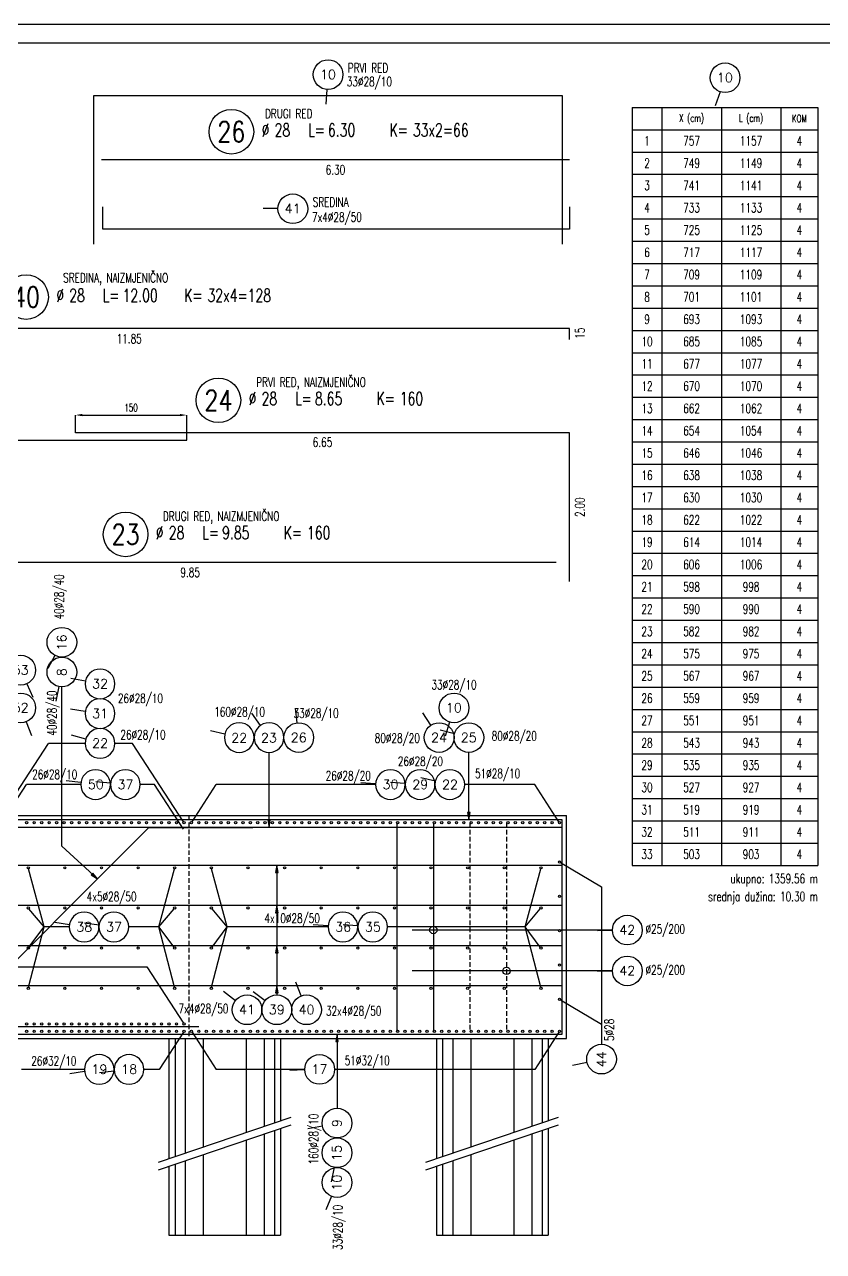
# Model space of a CAD drawing. Extents: x 25615 to 36352, y 68211 to 72666.
# Drawn here: x 34048 to 35123, y 71015 to 72666 of the extents above; entities that cross this region are included whole.
import ezdxf
from ezdxf.enums import TextEntityAlignment as Align

# ---------------------------------------------------------------- set-up
doc = ezdxf.new("R2010")
doc.units = 0
doc.header["$LTSCALE"] = 50
doc.header["$PDMODE"] = 34
doc.header["$PDSIZE"] = 5
doc.linetypes.add('HIDDEN2', pattern=[0.1875, 0.125, -0.0625])
doc.layers.get('DEFPOINTS').update_dxf_attribs({"linetype": 'CONTINUOUS'})
for name, color, linetype in [('ARM', 1, 'CONTINUOUS'), ('ARM-I', 6, 'CONTINUOUS'), ('BETON', 7, 'CONTINUOUS'), ('BETON TANKO', 40, 'CONTINUOUS'), ('CRTICA', 7, 'CONTINUOUS'), ('KOTE', 4, 'CONTINUOUS'), ('NEVIDLJIVO', 9, 'HIDDEN2'), ('POM', 9, 'CONTINUOUS'), ('TANKO', 8, 'CONTINUOUS')]:
    doc.layers.add(name, color=color, linetype=linetype)
doc.styles.add('KOTE', font='romans.shx', dxfattribs={"width": 0.7})
doc.styles.get("Standard").update_dxf_attribs({"font": 'romans.shx', "width": 0.9})
doc.dimstyles.new('M-50', dxfattribs={"dimscale": 50, "dimtxt": 0.2, "dimasz": 0.185, "dimexe": 0, "dimexo": 0, "dimgap": 0.1, "dimtad": 1, "dimdec": 0, "dimzin": 0, "dimdsep": 46, "dimtxsty": 'KOTE', "dimcen": 0.09, "dimclrd": 256, "dimclre": 256, "dimclrt": 2, "dimadec": 0, "dimazin": 0, "dimtfac": 1, "dimtdec": 0, "dimtix": 1, "dimtmove": 2, "dimatfit": 3, "dimfxl": 0, "dimtolj": 1, "dimtzin": 0, "dimarcsym": 0})

# ---------------------------------------------------------------- blocks, each defined once
blk = doc.blocks.new('P')
at = {"layer": 'KOTE'}
blk.add_circle((0, 0), 0.4, dxfattribs=at)
blk.add_attdef('P', text='', height=0.25, dxfattribs=at).set_placement((-0.004, 0.004), align=Align.MIDDLE)
blk = doc.blocks.new('POZ')
at = {"layer": 'ARM-I'}
blk.add_circle((0, 0), 0.6, dxfattribs=at)
at = {"layer": 'ARM', "width": 0.7}
for s, p in [('%%c', (0.814, -0.125)), ('L=', (2.064, -0.125)), ('K=', (4.256, -0.125))]:
    blk.add_text(s, height=0.35, dxfattribs=at).set_placement(p)
for tag, p in [('VA', (0.879, 0.435)), ('FI', (1.162, -0.13)), ('DUZ', (2.598, -0.13)), ('KOM', (4.881, -0.13))]:
    blk.add_attdef(tag, p, '', height=0.35, dxfattribs=at)
at = {"layer": 'ARM', "width": 0.7, "flags": 1}
for tag, p in [('TIP', (1.038, -0.896)), ('A', (1.162, -1.411)), ('B', (1.162, -1.918)), ('C', (1.162, -2.426)), ('D', (1.162, -2.934)), ('E', (1.162, -3.441)), ('F', (1.162, -3.949)), ('G', (1.162, -4.457)), ('H', (1.162, -4.964)), ('I', (1.162, -5.472)), ('J', (1.162, -5.98)), ('K', (1.162, -6.487)), ('L', (1.162, -6.995)), ('M', (1.162, -7.503)), ('N', (1.162, -8.011))]:
    blk.add_attdef(tag, p, '', height=0.35, dxfattribs=at)
at = {"layer": 'ARM-I', "width": 0.8}
blk.add_attdef('POZ', text='', height=0.55, dxfattribs=at).set_placement((0, 0), align=Align.MIDDLE)
blk = doc.blocks.new('*D341')
at = {"layer": 'DEFPOINTS', "color": 0}
for p in [(34266, 72140.1), (34116, 72116.2, 0), (34266, 72106.2, 0)]:
    blk.add_point(p, dxfattribs=at)
at = {"layer": 'TANKO', "lineweight": -2}
for p, q in [((34116, 72116.2), (34116, 72140.1)), ((34125.3, 72140.1), (34256.8, 72140.1)), ((34266, 72106.2), (34266, 72140.1))]:
    blk.add_line(p, q, dxfattribs=at)
at = {"layer": 'TANKO'}
for points in [[(34125.3, 72141.7), (34125.3, 72138.6), (34116, 72140.1)], [(34256.8, 72141.7), (34256.8, 72138.6), (34266, 72140.1)]]:
    blk.add_solid(points, dxfattribs=at)
at = {"layer": 'TANKO', "color": 2, "insert": (34191, 72150.1), "char_height": 10, "attachment_point": 5, "style": 'KOTE'}
blk.add_mtext('\\A1;150', dxfattribs=at)
blk = doc.blocks.new('STR')
at = {"layer": 'KOTE', "color": 9}
blk.add_lwpolyline([(-1, 0.17), (-1, -0.17), (0, 0)], close=True, dxfattribs=at)
at = {"layer": 'KOTE', "color": 9, "linetype": 'ByBlock'}
blk.add_solid([(-1, 0.17), (-1, -0.17), (0, 0)], dxfattribs=at)

msp = doc.modelspace()

# ---------------------------------------------------------------- linework, layer by layer
at = {"layer": 'ARM'}
for p, q in [((34771, 71595.3, 0), (32743, 71595.3, 0)), ((34771, 71585.3, 0), (32743, 71585.3, 0)), ((34548.4, 71591.3, 0), (34548.4, 71311.3, 0)), ((34597.7, 71591.3, 0), (34597.7, 71311.3, 0)), ((34771, 71307.3, 0), (34771, 71595.3, 0)), ((32743, 71534.5, 0), (34771, 71534.5, 0)), ((32743, 71480.5, 0), (34771, 71480.5, 0)), ((32743, 71426.5, 0), (34771, 71426.5, 0)), ((32743, 71372.5, 0), (34771, 71372.5, 0)), ((32743, 71307.3, 0), (34771, 71307.3, 0)), ((33232, 71317.3, 0), (34282, 71317.3, 0))]:
    msp.add_line(p, q, dxfattribs=at)
at = {"layer": 'ARM', "elevation": 0}
msp.add_lwpolyline([(33658, 71327.3), (33957, 71327.3), (34215, 71585.3), (34355, 71585.3)], dxfattribs=at)
at = {"layer": 'ARM-I', "elevation": 0}
for points in [[(34141, 72370.3), (34141, 72570.3), (34771, 72570.3), (34771, 72370.3)], [(34151, 72483.9), (34781, 72483.9)], [(34781, 72420.3), (34781, 72390.3), (34153, 72390.3), (34153, 72420.3)], [(34781, 71916.2), (34781, 72116.2), (34116, 72116.2)], [(33066, 72106.2), (34266, 72106.2)], [(33778, 71942.1), (34763, 71942.1)]]:
    msp.add_lwpolyline(points, dxfattribs=at)
at = {"layer": 'ARM-I'}
msp.add_lwpolyline([(34781, 72241.6), (34781, 72256.6), (33596, 72256.6)], dxfattribs=at)
at = {"layer": 'BETON'}
for p, q in [((33757, 71601.3, 0), (34777, 71601.3, 0)), ((34777, 71301.3, 0), (34777, 71601.3, 0)), ((32737, 71301.3, 0), (34777, 71301.3, 0))]:
    msp.add_line(p, q, dxfattribs=at)
for points in [[(25614.7, 68210.6), (35173.4, 68210.6), (35173.4, 72665.6), (25614.7, 72665.6)], [(25739.7, 68235.6), (35148.4, 68235.6), (35148.4, 72640.6), (25739.7, 72640.6)]]:
    msp.add_lwpolyline(points, close=True, dxfattribs=at)
at = {"layer": 'BETON TANKO'}
for p, q in [((34242, 71301.3, 0), (34242, 71139.5, 0)), ((34392, 71301.3, 0), (34392, 71190.4, 0)), ((34602, 71301.3, 0), (34602, 71139.5, 0)), ((34752, 71301.3, 0), (34752, 71190.4, 0)), ((34392, 71180.4, 0), (34392, 71036.4, 0)), ((34752, 71180.4, 0), (34752, 71036.4, 0)), ((34242, 71129.5, 0), (34242, 71036.4, 0)), ((34602, 71129.5, 0), (34602, 71036.4, 0)), ((34242, 71036.4, 0), (34392, 71036.4, 0)), ((34602, 71036.4, 0), (34752, 71036.4, 0))]:
    msp.add_line(p, q, dxfattribs=at)
at = {"layer": 'CRTICA'}
for p, q in [((34454.5, 72578.3, 0), (34452.9, 72558.3, 0)), ((34983.6, 72575.2), (34977.1, 72556.3)), ((34388.6, 72418.1), (34368.6, 72418.3)), ((34088.4, 71816.8), (34079, 71799.1)), ((34129.5, 71782), (34109.8, 71785.6)), ((34050.7, 71778.6, 0), (34058.8, 71760.4, 0)), ((34093.8, 71774.8), (34089.8, 71755.2)), ((34129.4, 71741.4), (34109.6, 71744.4)), ((34365.1, 71722.5, 0), (34353.6, 71738.8, 0)), ((34414.5, 71726, 0), (34412.3, 71745.9, 0)), ((34594.5, 71722.9, 0), (34583.6, 71739.6, 0)), ((34049.8, 71727.5, 0), (34057.1, 71708.8, 0)), ((34619.5, 71727, 0), (34613.6, 71707.9, 0)), ((34129.9, 71704), (34110.7, 71709.6)), ((34317.2, 71710.8, 0), (34297.7, 71715.4, 0)), ((34626.1, 71711.1, 0), (34606.7, 71716, 0)), ((34600.5, 71647.5), (34581, 71652.1)), ((34123.5, 71645.5), (34103.6, 71648.1)), ((34163.4, 71644.7), (34143.5, 71646.5)), ((34520, 71644.1), (34500, 71645.4)), ((34560, 71644.4), (34540.1, 71645.9)), ((34108, 71454.2, 0), (34088.2, 71457.2, 0)), ((34148, 71453.8, 0), (34128.1, 71456.3, 0)), ((34456.1, 71452.7, 0), (34436.2, 71454.1, 0)), ((34496.2, 71452.9, 0), (34476.2, 71454.4, 0)), ((34838.7, 71446.6, 0), (34818.7, 71445.9, 0)), ((34838.7, 71391.7, 0), (34818.7, 71391.2, 0)), ((34419.8, 71358.5, 0), (34412.5, 71377.1, 0)), ((34331.3, 71352.1, 0), (34315.5, 71364.3, 0)), ((34371.2, 71352, 0), (34355.3, 71364, 0)), ((34128.4, 71256.7), (34108.7, 71253.7)), ((34168.3, 71257.4), (34148.5, 71255)), ((34424.7, 71258.9, 0), (34404.7, 71258, 0)), ((34804.5, 71269.1, 0), (34784.9, 71264.7, 0)), ((34448.5, 71183.5, 0), (34428.9, 71179.5, 0)), ((34464.2, 71127.9, 0), (34460.3, 71108.3, 0)), ((34460.5, 71089, 0), (34452.9, 71070.5, 0))]:
    msp.add_line(p, q, dxfattribs=at)
at = {"layer": 'KOTE'}
for centre, radius in [((34050.5, 71591.7), 1.5), ((34060.6, 71591.7), 1.5), ((34070.7, 71591.7), 1.5), ((34080.8, 71591.7), 1.5), ((34090.8, 71591.7), 1.5), ((34100.9, 71591.7), 1.5), ((34111, 71591.7), 1.5), ((34121.1, 71591.7), 1.5), ((34131.2, 71591.7), 1.5), ((34141.2, 71591.7), 1.5), ((34151.3, 71591.7), 1.5), ((34161.4, 71591.7), 1.5), ((34171.5, 71591.7), 1.5), ((34181.5, 71591.7), 1.5), ((34191.6, 71591.7), 1.5), ((34201.7, 71591.7), 1.5), ((34211.8, 71591.7), 1.5), ((34221.9, 71591.7), 1.5), ((34231.9, 71591.7), 1.5), ((34242, 71591.7), 1.5), ((34252.1, 71591.7), 1.5), ((34262.2, 71591.7), 1.5), ((34272.2, 71591.7), 1.5), ((34282.2, 71591.7), 1.5), ((34292.1, 71591.7), 1.5), ((34302, 71591.7), 1.5), ((34311.9, 71591.7), 1.5), ((34321.8, 71591.7), 1.5), ((34331.7, 71591.7), 1.5), ((34341.6, 71591.7), 1.5), ((34351.5, 71591.7), 1.5), ((34361.4, 71591.7), 1.5), ((34371.3, 71591.7), 1.5), ((34381.2, 71591.7), 1.5), ((34391.1, 71591.7), 1.5), ((34401, 71591.7), 1.5), ((34410.9, 71591.7), 1.5), ((34420.8, 71591.7), 1.5), ((34430.7, 71591.7), 1.5), ((34440.6, 71591.7), 1.5), ((34450.5, 71591.7), 1.5), ((34460.4, 71591.7), 1.5), ((34470.3, 71591.7), 1.5), ((34480.2, 71591.7), 1.5), ((34490.1, 71591.7), 1.5), ((34500, 71591.7), 1.5), ((34509.9, 71591.7), 1.5), ((34519.8, 71591.7), 1.5), ((34529.8, 71591.7), 1.5), ((34539.7, 71591.7), 1.5), ((34549.6, 71591.7), 1.5), ((34559.5, 71591.7), 1.5), ((34569.4, 71591.7), 1.5), ((34579.3, 71591.7), 1.5), ((34589.2, 71591.7), 1.5), ((34599.1, 71591.7), 1.5), ((34609, 71591.7), 1.5), ((34618.9, 71591.7), 1.5), ((34628.8, 71591.7), 1.5), ((34638.7, 71591.7), 1.5), ((34648.6, 71591.7), 1.5), ((34658.5, 71591.7), 1.5), ((34668.4, 71591.7), 1.5), ((34678.3, 71591.7), 1.5), ((34688.2, 71591.7), 1.5), ((34698.1, 71591.7), 1.5), ((34708, 71591.7), 1.5), ((34717.9, 71591.7), 1.5), ((34727.8, 71591.7), 1.5), ((34737.7, 71591.7), 1.5), ((34747.6, 71591.7), 1.5), ((34757.5, 71591.7), 1.5), ((34767.4, 71591.7), 1.5), ((34767.4, 71538.7), 1.5), ((34052.7, 71530.9, 0), 1.5), ((34101.9, 71530.9, 0), 1.5), ((34151.2, 71530.9, 0), 1.5), ((34200.5, 71530.9, 0), 1.5), ((34249.7, 71530.9, 0), 1.5), ((34299, 71530.9, 0), 1.5), ((34348.3, 71530.9, 0), 1.5), ((34397.6, 71530.9, 0), 1.5), ((34446.8, 71530.9, 0), 1.5), ((34496.1, 71530.9, 0), 1.5), ((34545.4, 71530.9, 0), 1.5), ((34594.6, 71530.9, 0), 1.5), ((34643.9, 71530.9, 0), 1.5), ((34693.2, 71530.9, 0), 1.5), ((34742.4, 71530.9, 0), 1.5), ((34767.4, 71492.5), 1.5), ((34052.7, 71476.9, 0), 1.5), ((34101.9, 71476.9, 0), 1.5), ((34151.2, 71476.9, 0), 1.5), ((34200.5, 71476.9, 0), 1.5), ((34249.7, 71476.9, 0), 1.5), ((34299, 71476.9, 0), 1.5), ((34348.3, 71476.9, 0), 1.5), ((34397.6, 71476.9, 0), 1.5), ((34446.8, 71476.9, 0), 1.5), ((34496.1, 71476.9, 0), 1.5), ((34545.4, 71476.9, 0), 1.5), ((34594.6, 71476.9, 0), 1.5), ((34643.9, 71476.9, 0), 1.5), ((34693.2, 71476.9, 0), 1.5), ((34742.4, 71476.9, 0), 1.5), ((34597.7, 71447.2, 0), 5), ((34767.4, 71446.3), 1.5), ((34052.7, 71422.9, 0), 1.5), ((34101.9, 71422.9, 0), 1.5), ((34151.2, 71422.9, 0), 1.5), ((34200.5, 71422.9, 0), 1.5), ((34249.7, 71422.9, 0), 1.5), ((34299, 71422.9, 0), 1.5), ((34348.3, 71422.9, 0), 1.5), ((34397.6, 71422.9, 0), 1.5), ((34446.8, 71422.9, 0), 1.5), ((34496.1, 71422.9, 0), 1.5), ((34545.4, 71422.9, 0), 1.5), ((34594.6, 71422.9, 0), 1.5), ((34643.9, 71422.9, 0), 1.5), ((34693.2, 71422.9, 0), 1.5), ((34742.4, 71422.9, 0), 1.5), ((34696.2, 71392.2, 0), 5), ((34767.4, 71400.1), 1.5), ((34052.7, 71368.9, 0), 1.5), ((34101.9, 71368.9, 0), 1.5), ((34151.2, 71368.9, 0), 1.5), ((34200.5, 71368.9, 0), 1.5), ((34249.7, 71368.9, 0), 1.5), ((34299, 71368.9, 0), 1.5), ((34348.3, 71368.9, 0), 1.5), ((34397.6, 71368.9, 0), 1.5), ((34446.8, 71368.9, 0), 1.5), ((34496.1, 71368.9, 0), 1.5), ((34545.4, 71368.9, 0), 1.5), ((34594.6, 71368.9, 0), 1.5), ((34643.9, 71368.9, 0), 1.5), ((34693.2, 71368.9, 0), 1.5), ((34742.4, 71368.9, 0), 1.5), ((34767.4, 71353.9), 1.5), ((34050.5, 71320.9), 1.5), ((34060.6, 71320.9), 1.5), ((34070.7, 71320.9), 1.5), ((34080.8, 71320.9), 1.5), ((34090.8, 71320.9), 1.5), ((34100.9, 71320.9), 1.5), ((34111, 71320.9), 1.5), ((34121.1, 71320.9), 1.5), ((34131.2, 71320.9), 1.5), ((34141.2, 71320.9), 1.5), ((34151.3, 71320.9), 1.5), ((34161.4, 71320.9), 1.5), ((34171.5, 71320.9), 1.5), ((34181.5, 71320.9), 1.5), ((34191.6, 71320.9), 1.5), ((34201.7, 71320.9), 1.5), ((34211.8, 71320.9), 1.5), ((34221.9, 71320.9), 1.5), ((34231.9, 71320.9), 1.5), ((34242, 71320.9), 1.5), ((34252.1, 71320.9), 1.5), ((34262.2, 71320.9), 1.5), ((34050.5, 71310.9), 1.5), ((34060.6, 71310.9), 1.5), ((34070.7, 71310.9), 1.5), ((34080.8, 71310.9), 1.5), ((34090.8, 71310.9), 1.5), ((34100.9, 71310.9), 1.5), ((34111, 71310.9), 1.5), ((34121.1, 71310.9), 1.5), ((34131.2, 71310.9), 1.5), ((34141.2, 71310.9), 1.5), ((34151.3, 71310.9), 1.5), ((34161.4, 71310.9), 1.5), ((34171.5, 71310.9), 1.5), ((34181.5, 71310.9), 1.5), ((34191.6, 71310.9), 1.5), ((34201.7, 71310.9), 1.5), ((34211.8, 71310.9), 1.5), ((34221.9, 71310.9), 1.5), ((34231.9, 71310.9), 1.5), ((34242, 71310.9), 1.5), ((34252.1, 71310.9), 1.5), ((34262.2, 71310.9), 1.5), ((34272.2, 71310.9), 1.5), ((34282.2, 71310.9), 1.5), ((34292.1, 71310.9), 1.5), ((34302, 71310.9), 1.5), ((34311.9, 71310.9), 1.5), ((34321.8, 71310.9), 1.5), ((34331.7, 71310.9), 1.5), ((34341.6, 71310.9), 1.5), ((34351.5, 71310.9), 1.5), ((34361.4, 71310.9), 1.5), ((34371.3, 71310.9), 1.5), ((34381.2, 71310.9), 1.5), ((34391.1, 71310.9), 1.5), ((34401, 71310.9), 1.5), ((34410.9, 71310.9), 1.5), ((34420.8, 71310.9), 1.5), ((34430.7, 71310.9), 1.5), ((34440.6, 71310.9), 1.5), ((34450.5, 71310.9), 1.5), ((34460.4, 71310.9), 1.5), ((34470.3, 71310.9), 1.5), ((34480.2, 71310.9), 1.5), ((34490.1, 71310.9), 1.5), ((34500, 71310.9), 1.5), ((34509.9, 71310.9), 1.5), ((34519.8, 71310.9), 1.5), ((34529.8, 71310.9), 1.5), ((34539.7, 71310.9), 1.5), ((34549.6, 71310.9), 1.5), ((34559.5, 71310.9), 1.5), ((34569.4, 71310.9), 1.5), ((34579.3, 71310.9), 1.5), ((34589.2, 71310.9), 1.5), ((34599.1, 71310.9), 1.5), ((34609, 71310.9), 1.5), ((34618.9, 71310.9), 1.5), ((34628.8, 71310.9), 1.5), ((34638.7, 71310.9), 1.5), ((34648.6, 71310.9), 1.5), ((34658.5, 71310.9), 1.5), ((34668.4, 71310.9), 1.5), ((34678.3, 71310.9), 1.5), ((34688.2, 71310.9), 1.5), ((34698.1, 71310.9), 1.5), ((34708, 71310.9), 1.5), ((34717.9, 71310.9), 1.5), ((34727.8, 71310.9), 1.5), ((34737.7, 71310.9), 1.5), ((34747.6, 71310.9), 1.5), ((34757.5, 71310.9), 1.5), ((34767.4, 71310.9), 1.5)]:
    msp.add_circle(centre, radius, dxfattribs=at)
at = {"layer": 'NEVIDLJIVO'}
for p, q in [((34268.6, 71601.3, 0), (34268.6, 71301.3, 0)), ((34646.9, 71591.3, 0), (34646.9, 71311.3, 0)), ((34696.2, 71591.3, 0), (34696.2, 71311.3, 0))]:
    msp.add_line(p, q, dxfattribs=at)
at = {"layer": 'POM'}
for p, q in [((34250.1, 71301.3, 0), (34250.1, 71142.3, 0)), ((34263.9, 71301.3, 0), (34263.9, 71147, 0)), ((34288.1, 71301.3, 0), (34288.1, 71155.2, 0)), ((34346, 71301.3, 0), (34346, 71174.8, 0)), ((34370.2, 71301.3, 0), (34370.2, 71183, 0)), ((34384, 71301.3, 0), (34384, 71187.7, 0)), ((34610.1, 71301.3, 0), (34610.1, 71142.3, 0)), ((34623.9, 71301.3, 0), (34623.9, 71147, 0)), ((34648.1, 71301.3, 0), (34648.1, 71155.2, 0)), ((34706, 71301.3, 0), (34706, 71174.8, 0)), ((34730.2, 71301.3, 0), (34730.2, 71183, 0)), ((34744, 71301.3, 0), (34744, 71187.7, 0)), ((34370.2, 71173, 0), (34370.2, 71036.4, 0)), ((34384, 71177.7, 0), (34384, 71036.4, 0)), ((34730.2, 71173, 0), (34730.2, 71036.4, 0)), ((34744, 71177.7, 0), (34744, 71036.4, 0)), ((34346, 71164.8, 0), (34346, 71036.4, 0)), ((34706, 71164.8, 0), (34706, 71036.4, 0)), ((34288.1, 71145.2, 0), (34288.1, 71036.4, 0)), ((34648.1, 71145.2, 0), (34648.1, 71036.4, 0)), ((34250.1, 71132.3, 0), (34250.1, 71036.4, 0)), ((34263.9, 71137, 0), (34263.9, 71036.4, 0)), ((34610.1, 71132.3, 0), (34610.1, 71036.4, 0)), ((34623.9, 71137, 0), (34623.9, 71036.4, 0))]:
    msp.add_line(p, q, dxfattribs=at)
at = {"layer": 'TANKO'}
for p, q in [((34865.2, 72554.1), (35115.2, 72554.1)), ((34865.2, 72554.1), (34865.2, 71534.1)), ((34905.2, 72554.1), (34905.2, 71534.1)), ((34985.2, 72554.1), (34985.2, 71534.1)), ((35065.2, 72554.1), (35065.2, 71534.1)), ((35115.2, 72554.1), (35115.2, 71534.1)), ((34865.2, 72524.1), (35115.2, 72524.1)), ((34865.2, 72494.1), (35115.2, 72494.1)), ((34865.2, 72464.1), (35115.2, 72464.1)), ((34865.2, 72434.1), (35115.2, 72434.1)), ((34865.2, 72404.1), (35115.2, 72404.1)), ((34865.2, 72374.1), (35115.2, 72374.1)), ((34865.2, 72344.1), (35115.2, 72344.1)), ((34865.2, 72314.1), (35115.2, 72314.1)), ((34865.2, 72284.1), (35115.2, 72284.1)), ((34865.2, 72254.1), (35115.2, 72254.1)), ((34865.2, 72224.1), (35115.2, 72224.1)), ((34865.2, 72194.1), (35115.2, 72194.1)), ((34865.2, 72164.1), (35115.2, 72164.1)), ((34865.2, 72134.1), (35115.2, 72134.1)), ((34865.2, 72104.1), (35115.2, 72104.1)), ((34865.2, 72074.1), (35115.2, 72074.1)), ((34865.2, 72044.1), (35115.2, 72044.1)), ((34865.2, 72014.1), (35115.2, 72014.1)), ((34865.2, 71984.1), (35115.2, 71984.1)), ((34865.2, 71954.1), (35115.2, 71954.1)), ((34865.2, 71924.1), (35115.2, 71924.1)), ((34865.2, 71894.1), (35115.2, 71894.1)), ((34865.2, 71864.1), (35115.2, 71864.1)), ((34865.2, 71834.1), (35115.2, 71834.1)), ((34865.2, 71804.1), (35115.2, 71804.1)), ((34097.9, 71559.9), (34097.9, 71774.4)), ((34865.2, 71774.1), (35115.2, 71774.1)), ((34865.2, 71744.1), (35115.2, 71744.1)), ((34865.2, 71714.1), (35115.2, 71714.1)), ((34011, 71592.9), (34079.7, 71698.4)), ((34129.2, 71698.4), (34079.7, 71698.4)), ((34192.7, 71698.4), (34169.2, 71698.4)), ((34261.4, 71592.9), (34192.7, 71698.4)), ((34376.6, 71585.3, 0), (34376.6, 71686.1, 0)), ((34645.5, 71595.3, 0), (34645.5, 71686.1, 0)), ((34865.2, 71684.1), (35115.2, 71684.1)), ((34865.2, 71654.1), (35115.2, 71654.1)), ((34011, 71582.9), (34050.1, 71642.9)), ((34123.3, 71642.9), (34050.1, 71642.9)), ((34222.3, 71642.9), (34203.3, 71642.9)), ((34261.4, 71582.9), (34222.3, 71642.9)), ((34273.1, 71592.9), (34305.6, 71642.9)), ((34519.9, 71642.9), (34305.6, 71642.9)), ((34734.2, 71642.9), (34639.9, 71642.9)), ((34766.6, 71592.9), (34734.1, 71642.9)), ((34865.2, 71624.1), (35115.2, 71624.1)), ((34865.2, 71594.1), (35115.2, 71594.1)), ((34145.6, 71515.9, 0), (34097.9, 71559.9)), ((34865.2, 71564.1), (35115.2, 71564.1)), ((34768.7, 71537.9), (34824, 71505.4, 0)), ((34074, 71451.3, 0), (34053.1, 71529.4, 0)), ((34228.4, 71451.3, 0), (34249.4, 71529.4, 0)), ((34320.4, 71451.3, 0), (34299.4, 71529.4, 0)), ((34387.1, 71534.5, 0), (34387.1, 71359.9, 0)), ((34721.1, 71451.3, 0), (34742.1, 71529.4, 0)), ((34865.2, 71534.1), (35115.2, 71534.1)), ((34824, 71505.4, 0), (34824, 71293.5, 0)), ((34074, 71451.3, 0), (34053.6, 71475.7, 0)), ((34228.4, 71451.3, 0), (34248.8, 71475.7, 0)), ((34320.4, 71451.3, 0), (34300, 71475.7, 0)), ((34721.1, 71451.3, 0), (34741.5, 71475.7, 0)), ((34053, 71370.3, 0), (34074, 71451.3, 0)), ((34053.6, 71424.1, 0), (34074, 71451.3, 0)), ((34107.8, 71451.3, 0), (34074, 71451.3, 0)), ((34228.4, 71451.3, 0), (34187.8, 71451.3, 0)), ((34249.4, 71370.3, 0), (34228.4, 71451.3, 0)), ((34248.8, 71424.1, 0), (34228.4, 71451.3, 0)), ((34299.4, 71370.3, 0), (34320.4, 71451.3, 0)), ((34299.9, 71424.1, 0), (34320.4, 71451.3, 0)), ((34456.1, 71451.3, 0), (34320.4, 71451.3, 0)), ((34721.1, 71451.3, 0), (34536.1, 71451.3, 0)), ((34838.7, 71447.2, 0), (34569.1, 71447.2, 0)), ((34742.1, 71370.3, 0), (34721.1, 71451.3, 0)), ((34741.5, 71424.1, 0), (34721.1, 71451.3, 0)), ((33654.3, 71397.6), (34212.2, 71397.6)), ((34212.2, 71397.6), (34261.4, 71322.1)), ((34838.7, 71392.2, 0), (34569.1, 71392.2, 0)), ((34768.7, 71353.1), (34824, 71320.6, 0)), ((34261.4, 71309.6), (34228.8, 71259.7)), ((34273.1, 71309.6), (34305.6, 71259.7)), ((34468.1, 71307.3, 0), (34468.1, 71207.5, 0)), ((34766.6, 71309.6), (34734.1, 71259.7)), ((34128.2, 71259.7), (34043.6, 71259.7)), ((34228.9, 71259.7), (34208.2, 71259.7)), ((34424.7, 71259.7, 0), (34305.6, 71259.7)), ((34734.2, 71259.7), (34464.7, 71259.7, 0)), ((34227.8, 71134.7, 0), (34406.3, 71195.3, 0)), ((34587.8, 71134.7, 0), (34766.3, 71195.3, 0)), ((34227.8, 71124.7, 0), (34406.3, 71185.3, 0)), ((34587.8, 71124.7, 0), (34766.3, 71185.3, 0))]:
    msp.add_line(p, q, dxfattribs=at)

# ---------------------------------------------------------------- block references
at = {"layer": 'KOTE'}
ref = msp.add_blockref('P', (34456, 72598.2, 0), dxfattribs=dict(at, xscale=50, yscale=50, zscale=50))
ref.add_attrib('P', '10', dxfattribs={"height": 12.5}).set_placement((34455.9, 72598.4, 0), align=Align.MIDDLE)
at = {"layer": 'KOTE', "xscale": 50, "yscale": 50, "zscale": 50}
for p, values in [((34326, 72521.4, 0), {'POZ': '26', 'FI': '28', 'DUZ': '6.30', 'KOM': '33x2=66'}), ((34049.7, 72298.9), {'POZ': '40', 'FI': '28', 'DUZ': '12.00', 'KOM': '32x4=128'}), ((34308.5, 72160, 0), {'POZ': '24', 'FI': '28', 'DUZ': '8.65', 'KOM': '160'}), ((34183.6, 71979.6, 0), {'POZ': '23', 'FI': '28', 'DUZ': '9.85', 'KOM': '160'})]:
    msp.add_blockref('POZ', p, dxfattribs=at).add_auto_attribs(values)
at = {"layer": 'KOTE'}
ref = msp.add_blockref('P', (34408.6, 72417.8), dxfattribs=dict(at, xscale=50, yscale=50, zscale=50))
ref.add_attrib('P', '41', dxfattribs={"height": 12.5}).set_placement((34408.4, 72418), align=Align.MIDDLE)
ref = msp.add_blockref('P', (34097.9, 71834.4), dxfattribs=dict(at, xscale=50, yscale=50, zscale=50, rotation=90))
ref.add_attrib('P', '16', dxfattribs={"height": 12.5, "rotation": 90}).set_placement((34097.7, 71834.2), align=Align.MIDDLE)
ref = msp.add_blockref('P', (34042.5, 71796.9, 0), dxfattribs=dict(at, xscale=50, yscale=50, zscale=50))
ref.add_attrib('P', '53', dxfattribs={"height": 12.5}).set_placement((34042.4, 71797.1, 0), align=Align.MIDDLE)
ref = msp.add_blockref('P', (34097.9, 71794.4), dxfattribs=dict(at, xscale=50, yscale=50, zscale=50, rotation=90))
ref.add_attrib('P', '8', dxfattribs={"height": 12.5, "rotation": 90}).set_placement((34097.7, 71794.2), align=Align.MIDDLE)
ref = msp.add_blockref('P', (34149.2, 71778.4), dxfattribs=dict(at, xscale=-50, yscale=50, zscale=50))
ref.add_attrib('P', '32', dxfattribs={"height": 12.5}).set_placement((34149.3, 71778.6), align=Align.MIDDLE)
ref = msp.add_blockref('P', (34042.5, 71746.1, 0), dxfattribs=dict(at, xscale=50, yscale=50, zscale=50))
ref.add_attrib('P', '52', dxfattribs={"height": 12.5}).set_placement((34042.4, 71746.3, 0), align=Align.MIDDLE)
ref = msp.add_blockref('P', (34149.2, 71738.4), dxfattribs=dict(at, xscale=-50, yscale=50, zscale=50))
ref.add_attrib('P', '31', dxfattribs={"height": 12.5}).set_placement((34149.3, 71738.6), align=Align.MIDDLE)
ref = msp.add_blockref('P', (34625.5, 71746.1, 0), dxfattribs=dict(at, xscale=50, yscale=50, zscale=50))
ref.add_attrib('P', '10', dxfattribs={"height": 12.5}).set_placement((34625.3, 71746.3, 0), align=Align.MIDDLE)
ref = msp.add_blockref('P', (34149.2, 71698.4), dxfattribs=dict(at, xscale=-50, yscale=50, zscale=50))
ref.add_attrib('P', '22', dxfattribs={"height": 12.5}).set_placement((34149.3, 71698.6), align=Align.MIDDLE)
ref = msp.add_blockref('P', (34336.6, 71706.1, 0), dxfattribs=dict(at, xscale=-50, yscale=50, zscale=50, rotation=180))
ref.add_attrib('P', '22', dxfattribs={"height": 12.5}).set_placement((34336.5, 71705.9, 0), align=Align.MIDDLE)
ref = msp.add_blockref('P', (34376.6, 71706.1, 0), dxfattribs=dict(at, xscale=-50, yscale=50, zscale=50, rotation=180))
ref.add_attrib('P', '23', dxfattribs={"height": 12.5}).set_placement((34376.5, 71705.9, 0), align=Align.MIDDLE)
ref = msp.add_blockref('P', (34416.6, 71706.1, 0), dxfattribs=dict(at, xscale=50, yscale=50, zscale=50))
ref.add_attrib('P', '26', dxfattribs={"height": 12.5}).set_placement((34416.5, 71706.3, 0), align=Align.MIDDLE)
ref = msp.add_blockref('P', (34605.5, 71706.1, 0), dxfattribs=dict(at, xscale=50, yscale=50, zscale=50))
ref.add_attrib('P', '24', dxfattribs={"height": 12.5}).set_placement((34605.3, 71706.3, 0), align=Align.MIDDLE)
ref = msp.add_blockref('P', (34645.5, 71706.1, 0), dxfattribs=dict(at, xscale=50, yscale=50, zscale=50))
ref.add_attrib('P', '25', dxfattribs={"height": 12.5}).set_placement((34645.3, 71706.3, 0), align=Align.MIDDLE)
ref = msp.add_blockref('P', (34143.3, 71642.9), dxfattribs=dict(at, xscale=-50, yscale=50, zscale=50))
ref.add_attrib('P', '50', dxfattribs={"height": 12.5}).set_placement((34143.5, 71643.1), align=Align.MIDDLE)
ref = msp.add_blockref('P', (34183.3, 71642.9), dxfattribs=dict(at, xscale=-50, yscale=50, zscale=50))
ref.add_attrib('P', '37', dxfattribs={"height": 12.5}).set_placement((34183.5, 71643.1), align=Align.MIDDLE)
ref = msp.add_blockref('P', (34539.9, 71642.9), dxfattribs=dict(at, xscale=-50, yscale=50, zscale=50))
ref.add_attrib('P', '30', dxfattribs={"height": 12.5}).set_placement((34540.1, 71643.1), align=Align.MIDDLE)
ref = msp.add_blockref('P', (34579.9, 71642.9), dxfattribs=dict(at, xscale=-50, yscale=50, zscale=50))
ref.add_attrib('P', '29', dxfattribs={"height": 12.5}).set_placement((34580.1, 71643.1), align=Align.MIDDLE)
ref = msp.add_blockref('P', (34619.9, 71642.9), dxfattribs=dict(at, xscale=-50, yscale=50, zscale=50))
ref.add_attrib('P', '22', dxfattribs={"height": 12.5}).set_placement((34620.1, 71643.1), align=Align.MIDDLE)
at = {"layer": 'KOTE', "xscale": 10, "yscale": 10, "zscale": 10}
for p, rotation in [((34645.5, 71595.3, 0), 270), ((34376.6, 71585.3, 0), 270), ((34387.1, 71534.5, 0), 90), ((34387.1, 71480.5, 0), 90), ((34387.1, 71426.5, 0), 90), ((34387.1, 71372.5, 0), 90), ((34468.1, 71307.3, 0), 90)]:
    msp.add_blockref('STR', p, dxfattribs=dict(at, rotation=rotation))
at = {"layer": 'KOTE'}
ref = msp.add_blockref('P', (34127.8, 71451.3, 0), dxfattribs=dict(at, xscale=-50, yscale=50, zscale=50, rotation=3.381295243798376e-11))
ref.add_attrib('P', '38', dxfattribs={"height": 12.5}).set_placement((34128, 71451.5, 0), align=Align.MIDDLE)
ref = msp.add_blockref('P', (34167.8, 71451.3, 0), dxfattribs=dict(at, xscale=-50, yscale=50, zscale=50, rotation=3.381295243798376e-11))
ref.add_attrib('P', '37', dxfattribs={"height": 12.5}).set_placement((34168, 71451.5, 0), align=Align.MIDDLE)
ref = msp.add_blockref('P', (34476.1, 71451.3, 0), dxfattribs=dict(at, xscale=-50, yscale=50, zscale=50, rotation=1.862510146111163e-11))
ref.add_attrib('P', '36', dxfattribs={"height": 12.5}).set_placement((34476.3, 71451.5, 0), align=Align.MIDDLE)
ref = msp.add_blockref('P', (34516.1, 71451.3, 0), dxfattribs=dict(at, xscale=-50, yscale=50, zscale=50, rotation=1.862510146111163e-11))
ref.add_attrib('P', '35', dxfattribs={"height": 12.5}).set_placement((34516.3, 71451.5, 0), align=Align.MIDDLE)
ref = msp.add_blockref('P', (34858.7, 71447.2, 0), dxfattribs=dict(at, xscale=50, yscale=50, zscale=50))
ref.add_attrib('P', '42', dxfattribs={"height": 12.5}).set_placement((34858.5, 71447.4, 0), align=Align.MIDDLE)
ref = msp.add_blockref('P', (34858.7, 71392.2, 0), dxfattribs=dict(at, xscale=50, yscale=50, zscale=50))
ref.add_attrib('P', '42', dxfattribs={"height": 12.5}).set_placement((34858.5, 71392.5, 0), align=Align.MIDDLE)
ref = msp.add_blockref('P', (34347.1, 71339.9, 0), dxfattribs=dict(at, xscale=50, yscale=50, zscale=50))
ref.add_attrib('P', '41', dxfattribs={"height": 12.5}).set_placement((34347, 71340.1, 0), align=Align.MIDDLE)
ref = msp.add_blockref('P', (34387.1, 71339.9, 0), dxfattribs=dict(at, xscale=50, yscale=50, zscale=50))
ref.add_attrib('P', '39', dxfattribs={"height": 12.5}).set_placement((34387, 71340.1, 0), align=Align.MIDDLE)
ref = msp.add_blockref('P', (34427.1, 71339.9, 0), dxfattribs=dict(at, xscale=50, yscale=50, zscale=50))
ref.add_attrib('P', '40', dxfattribs={"height": 12.5}).set_placement((34427, 71340.1, 0), align=Align.MIDDLE)
ref = msp.add_blockref('P', (34824, 71273.5, 0), dxfattribs=dict(at, xscale=50, yscale=50, zscale=50, rotation=90))
ref.add_attrib('P', '44', dxfattribs={"height": 12.5, "rotation": 90}).set_placement((34823.8, 71273.3, 0), align=Align.MIDDLE)
ref = msp.add_blockref('P', (34148.2, 71259.7), dxfattribs=dict(at, xscale=-50, yscale=50, zscale=50))
ref.add_attrib('P', '19', dxfattribs={"height": 12.5}).set_placement((34148.4, 71259.9), align=Align.MIDDLE)
ref = msp.add_blockref('P', (34188.2, 71259.7), dxfattribs=dict(at, xscale=-50, yscale=50, zscale=50))
ref.add_attrib('P', '18', dxfattribs={"height": 12.5}).set_placement((34188.4, 71259.9), align=Align.MIDDLE)
ref = msp.add_blockref('P', (34444.7, 71259.7, 0), dxfattribs=dict(at, xscale=50, yscale=50, zscale=50))
ref.add_attrib('P', '17', dxfattribs={"height": 12.5}).set_placement((34444.5, 71259.9, 0), align=Align.MIDDLE)
ref = msp.add_blockref('P', (34468.1, 71187.5, 0), dxfattribs=dict(at, xscale=50, yscale=50, zscale=50, rotation=90))
ref.add_attrib('P', '9', dxfattribs={"height": 12.5, "rotation": 90}).set_placement((34467.9, 71187.3, 0), align=Align.MIDDLE)
ref = msp.add_blockref('P', (34468.1, 71147.5, 0), dxfattribs=dict(at, xscale=50, yscale=50, zscale=50, rotation=90))
ref.add_attrib('P', '15', dxfattribs={"height": 12.5, "rotation": 90}).set_placement((34467.9, 71147.3, 0), align=Align.MIDDLE)
ref = msp.add_blockref('P', (34468.1, 71107.5, 0), dxfattribs=dict(at, xscale=50, yscale=50, zscale=50, rotation=90))
ref.add_attrib('P', '10', dxfattribs={"height": 12.5, "rotation": 90}).set_placement((34467.9, 71107.3, 0), align=Align.MIDDLE)
at = {"layer": 'TANKO'}
ref = msp.add_blockref('P', (34990.2, 72594.1), dxfattribs=dict(at, xscale=50, yscale=50, zscale=50))
ref.add_attrib('P', '10', dxfattribs={"layer": 'KOTE', "height": 12.5}).set_placement((34990, 72594.3), align=Align.MIDDLE)
at = {"layer": 'TANKO', "xscale": 10, "yscale": 10, "zscale": 10, "rotation": 317.3121879585585}
msp.add_blockref('STR', (34145.6, 71515.9, 0), dxfattribs=at)

# ---------------------------------------------------------------- texts
at = {"layer": 'KOTE', "style": 'KOTE', "width": 0.7}
for s, p in [('PRVI RED', (34509.8, 72607.2, 0)), ('33%%C28/10', (34511.7, 72587.9, 0)), ('DRUGI RED', (34403.1, 72545.7, 0)), ('6.30', (34466, 72470.1, 0)), ('SREDINA', (34459.6, 72426.8)), ('7x4%%c28/50', (34467.9, 72405.6)), ('SREDINA, NAIZMJENIČNO', (34170.3, 72324.8, 0)), ('11.85', (34188.5, 72242.8)), ('PRVI RED, NAIZMJENIČNO', (34433.1, 72184.3, 0)), ('6.65', (34448.5, 72103.7, 0)), ('DRUGI RED, NAIZMJENIČNO', (34312.2, 72003.9, 0)), ('9.85', (34270.5, 71928.4, 0)), ('33%%C28/10', (34625.6, 71776.4, 0)), ('33%%C28/10', (34440, 71738.1, 0)), ('26%%C28/20', (34580.3, 71673.3)), ('26%%C28/10', (34088.3, 71655.7)), ('26%%C28/20', (34483.2, 71653.9)), ('%%c25/200', (34909.8, 71447.7, 0)), ('%%c25/200', (34909.8, 71392.7, 0)), ('7x4%%C28/50', (34288.4, 71340.6, 0)), ('32x4%%C28/50', (34490.5, 71337.4, 0)), ('26%%C32/10', (34087.1, 71270.1)), ('51%%C32/10', (34508.7, 71270.8, 0))]:
    msp.add_text(s, height=12.5, dxfattribs=at).set_placement(p, align=Align.MIDDLE)
for s, p in [('15', (34794.8, 72250.3)), ('2.00', (34794.8, 72016.2, 0)), ('160%%C28/10', (34437.4, 71166, 0)), ('33%%C28/10', (34470, 71047.1, 0))]:
    msp.add_text(s, height=12.5, rotation=90, dxfattribs=at).set_placement(p, align=Align.MIDDLE)
for p in [(34100.3, 71925.9), (34090.7, 71769.5)]:
    msp.add_text('40%%C28/40', height=12.5, rotation=90, dxfattribs=at).set_placement(p, align=Align.RIGHT)
for s, p in [('26%%C28/10', (34234, 71752.7, 0)), ('160%%C28/10', (34371.2, 71734.6, 0)), ('26%%C28/10', (34237.4, 71703.8, 0)), ('80%%C28/20', (34736.9, 71702.2, 0)), ('80%%C28/20', (34579.6, 71699.2, 0)), ('51%%C28/10', (34714.5, 71651.6, 0))]:
    msp.add_text(s, height=12.5, dxfattribs=at).set_placement(p, align=Align.RIGHT)
for s, p in [('4x5%%c28/50', (34131.2, 71486, 0)), ('4x10%%c28/50', (34370.4, 71456.8, 0))]:
    msp.add_text(s, height=12.5, dxfattribs=at).set_placement(p)
msp.add_text('5%%c28', height=12.5, rotation=90, dxfattribs=at).set_placement((34840.6, 71297.8, 0))
at = {"layer": 'TANKO', "style": 'KOTE', "width": 0.7}
for s, height, p in [('X (cm)', 10, (34945.2, 72539.1)), ('L (cm)', 10, (35025.2, 72539.1)), ('KOM', 10, (35090.2, 72539.1)), ('1', 12.5, (34885.2, 72509.1)), ('757', 12.5, (34945.2, 72509.1)), ('1157', 12.5, (35025.2, 72509.1)), ('4', 12.5, (35090.2, 72509.1)), ('2', 12.5, (34885.2, 72479.1)), ('749', 12.5, (34945.2, 72479.1)), ('1149', 12.5, (35025.2, 72479.1)), ('4', 12.5, (35090.2, 72479.1)), ('3', 12.5, (34885.2, 72449.1)), ('741', 12.5, (34945.2, 72449.1)), ('1141', 12.5, (35025.2, 72449.1)), ('4', 12.5, (35090.2, 72449.1)), ('4', 12.5, (34885.2, 72419.1)), ('733', 12.5, (34945.2, 72419.1)), ('1133', 12.5, (35025.2, 72419.1)), ('4', 12.5, (35090.2, 72419.1)), ('5', 12.5, (34885.2, 72389.1)), ('725', 12.5, (34945.2, 72389.1)), ('1125', 12.5, (35025.2, 72389.1)), ('4', 12.5, (35090.2, 72389.1)), ('6', 12.5, (34885.2, 72359.1)), ('717', 12.5, (34945.2, 72359.1)), ('1117', 12.5, (35025.2, 72359.1)), ('4', 12.5, (35090.2, 72359.1)), ('7', 12.5, (34885.2, 72329.1)), ('709', 12.5, (34945.2, 72329.1)), ('1109', 12.5, (35025.2, 72329.1)), ('4', 12.5, (35090.2, 72329.1)), ('8', 12.5, (34885.2, 72299.1)), ('701', 12.5, (34945.2, 72299.1)), ('1101', 12.5, (35025.2, 72299.1)), ('4', 12.5, (35090.2, 72299.1)), ('9', 12.5, (34885.2, 72269.1)), ('693', 12.5, (34945.2, 72269.1)), ('1093', 12.5, (35025.2, 72269.1)), ('4', 12.5, (35090.2, 72269.1)), ('10', 12.5, (34885.2, 72239.1)), ('685', 12.5, (34945.2, 72239.1)), ('1085', 12.5, (35025.2, 72239.1)), ('4', 12.5, (35090.2, 72239.1)), ('11', 12.5, (34885.2, 72209.1)), ('677', 12.5, (34945.2, 72209.1)), ('1077', 12.5, (35025.2, 72209.1)), ('4', 12.5, (35090.2, 72209.1)), ('12', 12.5, (34885.2, 72179.1)), ('670', 12.5, (34945.2, 72179.1)), ('1070', 12.5, (35025.2, 72179.1)), ('4', 12.5, (35090.2, 72179.1)), ('13', 12.5, (34885.2, 72149.1)), ('662', 12.5, (34945.2, 72149.1)), ('1062', 12.5, (35025.2, 72149.1)), ('4', 12.5, (35090.2, 72149.1)), ('14', 12.5, (34885.2, 72119.1)), ('654', 12.5, (34945.2, 72119.1)), ('1054', 12.5, (35025.2, 72119.1)), ('4', 12.5, (35090.2, 72119.1)), ('15', 12.5, (34885.2, 72089.1)), ('646', 12.5, (34945.2, 72089.1)), ('1046', 12.5, (35025.2, 72089.1)), ('4', 12.5, (35090.2, 72089.1)), ('16', 12.5, (34885.2, 72059.1)), ('638', 12.5, (34945.2, 72059.1)), ('1038', 12.5, (35025.2, 72059.1)), ('4', 12.5, (35090.2, 72059.1)), ('17', 12.5, (34885.2, 72029.1)), ('630', 12.5, (34945.2, 72029.1)), ('1030', 12.5, (35025.2, 72029.1)), ('4', 12.5, (35090.2, 72029.1)), ('18', 12.5, (34885.2, 71999.1)), ('622', 12.5, (34945.2, 71999.1)), ('1022', 12.5, (35025.2, 71999.1)), ('4', 12.5, (35090.2, 71999.1)), ('19', 12.5, (34885.2, 71969.1)), ('614', 12.5, (34945.2, 71969.1)), ('1014', 12.5, (35025.2, 71969.1)), ('4', 12.5, (35090.2, 71969.1)), ('20', 12.5, (34885.2, 71939.1)), ('606', 12.5, (34945.2, 71939.1)), ('1006', 12.5, (35025.2, 71939.1)), ('4', 12.5, (35090.2, 71939.1)), ('21', 12.5, (34885.2, 71909.1)), ('598', 12.5, (34945.2, 71909.1)), ('998', 12.5, (35025.2, 71909.1)), ('4', 12.5, (35090.2, 71909.1)), ('22', 12.5, (34885.2, 71879.1)), ('590', 12.5, (34945.2, 71879.1)), ('990', 12.5, (35025.2, 71879.1)), ('4', 12.5, (35090.2, 71879.1)), ('23', 12.5, (34885.2, 71849.1)), ('582', 12.5, (34945.2, 71849.1)), ('982', 12.5, (35025.2, 71849.1)), ('4', 12.5, (35090.2, 71849.1)), ('24', 12.5, (34885.2, 71819.1)), ('575', 12.5, (34945.2, 71819.1)), ('975', 12.5, (35025.2, 71819.1)), ('4', 12.5, (35090.2, 71819.1)), ('25', 12.5, (34885.2, 71789.1)), ('567', 12.5, (34945.2, 71789.1)), ('967', 12.5, (35025.2, 71789.1)), ('4', 12.5, (35090.2, 71789.1)), ('26', 12.5, (34885.2, 71759.1)), ('559', 12.5, (34945.2, 71759.1)), ('959', 12.5, (35025.2, 71759.1)), ('4', 12.5, (35090.2, 71759.1)), ('27', 12.5, (34885.2, 71729.1)), ('551', 12.5, (34945.2, 71729.1)), ('951', 12.5, (35025.2, 71729.1)), ('4', 12.5, (35090.2, 71729.1)), ('28', 12.5, (34885.2, 71699.1)), ('543', 12.5, (34945.2, 71699.1)), ('943', 12.5, (35025.2, 71699.1)), ('4', 12.5, (35090.2, 71699.1)), ('29', 12.5, (34885.2, 71669.1)), ('535', 12.5, (34945.2, 71669.1)), ('935', 12.5, (35025.2, 71669.1)), ('4', 12.5, (35090.2, 71669.1)), ('30', 12.5, (34885.2, 71639.1)), ('527', 12.5, (34945.2, 71639.1)), ('927', 12.5, (35025.2, 71639.1)), ('4', 12.5, (35090.2, 71639.1)), ('31', 12.5, (34885.2, 71609.1)), ('519', 12.5, (34945.2, 71609.1)), ('919', 12.5, (35025.2, 71609.1)), ('4', 12.5, (35090.2, 71609.1)), ('32', 12.5, (34885.2, 71579.1)), ('511', 12.5, (34945.2, 71579.1)), ('911', 12.5, (35025.2, 71579.1)), ('4', 12.5, (35090.2, 71579.1)), ('33', 12.5, (34885.2, 71549.1)), ('503', 12.5, (34945.2, 71549.1)), ('903', 12.5, (35025.2, 71549.1)), ('4', 12.5, (35090.2, 71549.1))]:
    msp.add_text(s, height=height, dxfattribs=at).set_placement(p, align=Align.MIDDLE)
for s, p in [('ukupno: 1359.56 m', (35115.2, 71510.1)), ('srednja dužina: 10.30 m', (35115.2, 71486.1))]:
    msp.add_text(s, height=12.5, dxfattribs=at).set_placement(p, align=Align.RIGHT)

# ---------------------------------------------------------------- dimensions: what is measured, and where the dimension line sits
at = {"layer": 'TANKO'}
dim = msp.add_linear_dim(base=(34266, 72140.1), p1=(34116, 72116.2, 0), p2=(34266, 72106.2, 0), dimstyle='M-50', dxfattribs=at)
dim.commit()
dim.dimension.update_dxf_attribs({"geometry": '*D341', "text_midpoint": (34191, 72150.1)})

doc.saveas('drawing.dxf')
